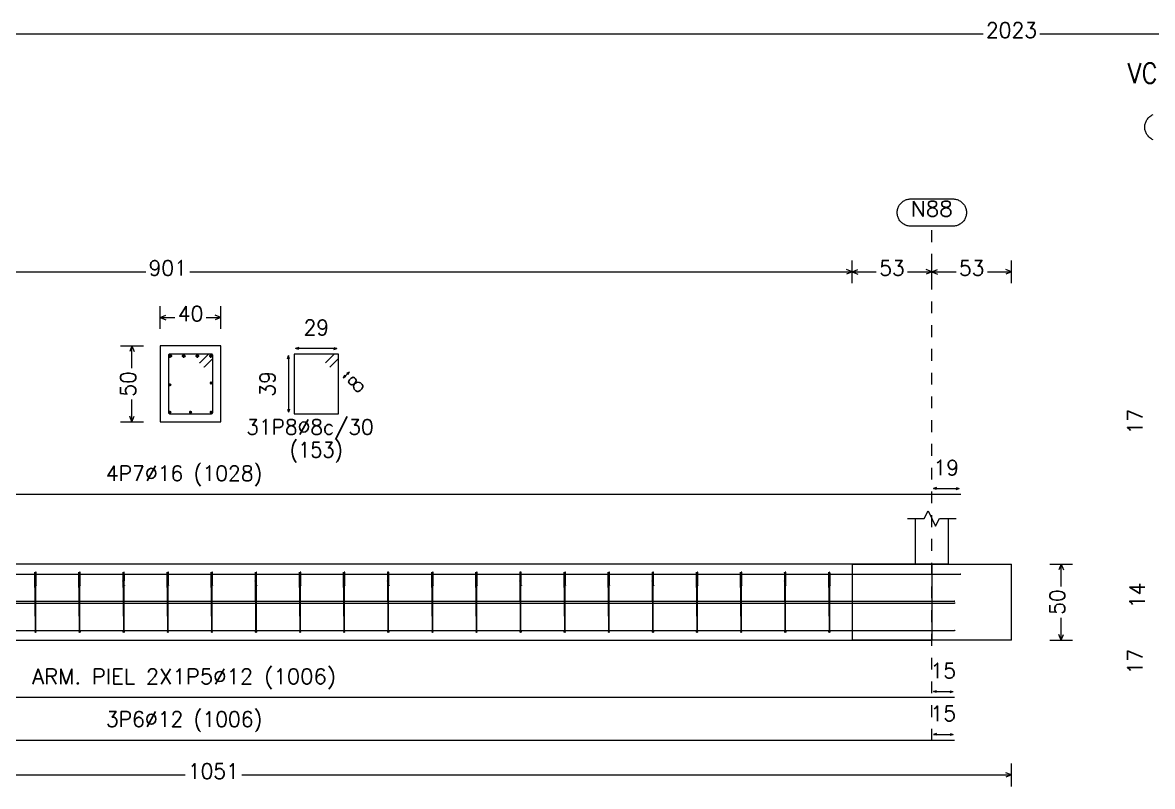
# Model space of a CAD drawing. Header units: inches. Extents: x 72863 to 72995, y 49095 to 49225.
# Drawn here: x 72915.75 to 72925.27, y 49144.44 to 49150.87 of the extents above; entities that cross this region are included whole.
import ezdxf
from ezdxf.enums import TextEntityAlignment as Align

# ---------------------------------------------------------------- set-up
doc = ezdxf.new("R2010")
doc.units = ezdxf.units.IN
doc.linetypes.add('CYPE_PUNTO', pattern=[0.075, 0, -0.075])
for name, color, linetype, lineweight in [('CIM_COTAS', 2, 'Continuous', 9), ('CIM_DIB_ARMADOS', 4, 'Continuous', 9), ('CIM_GEOMETRIA', 2, 'Continuous', 9), ('CIM_REFEREN', 2, 'Continuous', 9), ('CIM_TXT_ARMADOS', 3, 'Continuous', 9)]:
    doc.layers.add(name, color=color, linetype=linetype, lineweight=lineweight)
doc.styles.add('CYPETXT', font='romans__.ttf', dxfattribs={"height": 0.2})

msp = doc.modelspace()

# ---------------------------------------------------------------- hatches: boundary and pattern name
at = {"layer": 'CIM_DIB_ARMADOS'}
h = msp.add_hatch(color=256, dxfattribs=at)
edge = h.paths.add_edge_path()
edge.add_arc((72917.2439, 49148.0092), 0.00102, 0, 360)
h = msp.add_hatch(color=256, dxfattribs=at)
edge = h.paths.add_edge_path()
edge.add_arc((72917.281, 49147.9721), 0.00102, 0, 360)
h = msp.add_hatch(color=256, dxfattribs=at)
edge = h.paths.add_edge_path()
edge.add_arc((72915.8542, 49146.1717), 0.00102, 0, 360)
h = msp.add_hatch(color=256, dxfattribs=at)
edge = h.paths.add_edge_path()
edge.add_arc((72916.2257, 49146.1717), 0.00102, 0, 360)
h = msp.add_hatch(color=256, dxfattribs=at)
edge = h.paths.add_edge_path()
edge.add_arc((72916.5972, 49146.1717), 0.00102, 0, 360)
h = msp.add_hatch(color=256, dxfattribs=at)
edge = h.paths.add_edge_path()
edge.add_arc((72916.9686, 49146.1717), 0.00102, 0, 360)
h = msp.add_hatch(color=256, dxfattribs=at)
edge = h.paths.add_edge_path()
edge.add_arc((72917.3401, 49146.1717), 0.00102, 0, 360)
h = msp.add_hatch(color=256, dxfattribs=at)
edge = h.paths.add_edge_path()
edge.add_arc((72917.7116, 49146.1717), 0.00102, 0, 360)
h = msp.add_hatch(color=256, dxfattribs=at)
edge = h.paths.add_edge_path()
edge.add_arc((72918.0831, 49146.1717), 0.00102, 0, 360)
h = msp.add_hatch(color=256, dxfattribs=at)
edge = h.paths.add_edge_path()
edge.add_arc((72918.4546, 49146.1717), 0.00102, 0, 360)
h = msp.add_hatch(color=256, dxfattribs=at)
edge = h.paths.add_edge_path()
edge.add_arc((72918.8261, 49146.1717), 0.00102, 0, 360)
h = msp.add_hatch(color=256, dxfattribs=at)
edge = h.paths.add_edge_path()
edge.add_arc((72919.1976, 49146.1717), 0.00102, 0, 360)
h = msp.add_hatch(color=256, dxfattribs=at)
edge = h.paths.add_edge_path()
edge.add_arc((72919.5691, 49146.1717), 0.00102, 0, 360)
h = msp.add_hatch(color=256, dxfattribs=at)
edge = h.paths.add_edge_path()
edge.add_arc((72919.9406, 49146.1717), 0.00102, 0, 360)
h = msp.add_hatch(color=256, dxfattribs=at)
edge = h.paths.add_edge_path()
edge.add_arc((72920.312, 49146.1717), 0.00102, 0, 360)
h = msp.add_hatch(color=256, dxfattribs=at)
edge = h.paths.add_edge_path()
edge.add_arc((72920.6835, 49146.1717), 0.00102, 0, 360)
h = msp.add_hatch(color=256, dxfattribs=at)
edge = h.paths.add_edge_path()
edge.add_arc((72921.055, 49146.1717), 0.00102, 0, 360)
h = msp.add_hatch(color=256, dxfattribs=at)
edge = h.paths.add_edge_path()
edge.add_arc((72921.4265, 49146.1717), 0.00102, 0, 360)
h = msp.add_hatch(color=256, dxfattribs=at)
edge = h.paths.add_edge_path()
edge.add_arc((72921.798, 49146.1717), 0.00102, 0, 360)
h = msp.add_hatch(color=256, dxfattribs=at)
edge = h.paths.add_edge_path()
edge.add_arc((72922.1695, 49146.1717), 0.00102, 0, 360)
h = msp.add_hatch(color=256, dxfattribs=at)
edge = h.paths.add_edge_path()
edge.add_arc((72922.541, 49146.1717), 0.00102, 0, 360)
h = msp.add_hatch(color=256, dxfattribs=at)
edge = h.paths.add_edge_path()
edge.add_arc((72923.6529, 49146.2288), 0.00102, 0, 360)
h = msp.add_hatch(color=256, dxfattribs=at)
edge = h.paths.add_edge_path()
edge.add_arc((72915.8653, 49146.1346), 0.00102, 0, 360)
h = msp.add_hatch(color=256, dxfattribs=at)
edge = h.paths.add_edge_path()
edge.add_arc((72916.2368, 49146.1346), 0.00102, 0, 360)
h = msp.add_hatch(color=256, dxfattribs=at)
edge = h.paths.add_edge_path()
edge.add_arc((72916.6083, 49146.1346), 0.00102, 0, 360)
h = msp.add_hatch(color=256, dxfattribs=at)
edge = h.paths.add_edge_path()
edge.add_arc((72916.9798, 49146.1346), 0.00102, 0, 360)
h = msp.add_hatch(color=256, dxfattribs=at)
edge = h.paths.add_edge_path()
edge.add_arc((72917.3513, 49146.1346), 0.00102, 0, 360)
h = msp.add_hatch(color=256, dxfattribs=at)
edge = h.paths.add_edge_path()
edge.add_arc((72917.7228, 49146.1346), 0.00102, 0, 360)
h = msp.add_hatch(color=256, dxfattribs=at)
edge = h.paths.add_edge_path()
edge.add_arc((72918.0942, 49146.1346), 0.00102, 0, 360)
h = msp.add_hatch(color=256, dxfattribs=at)
edge = h.paths.add_edge_path()
edge.add_arc((72918.4657, 49146.1346), 0.00102, 0, 360)
h = msp.add_hatch(color=256, dxfattribs=at)
edge = h.paths.add_edge_path()
edge.add_arc((72918.8372, 49146.1346), 0.00102, 0, 360)
h = msp.add_hatch(color=256, dxfattribs=at)
edge = h.paths.add_edge_path()
edge.add_arc((72919.2087, 49146.1346), 0.00102, 0, 360)
h = msp.add_hatch(color=256, dxfattribs=at)
edge = h.paths.add_edge_path()
edge.add_arc((72919.5802, 49146.1346), 0.00102, 0, 360)
h = msp.add_hatch(color=256, dxfattribs=at)
edge = h.paths.add_edge_path()
edge.add_arc((72919.9517, 49146.1346), 0.00102, 0, 360)
h = msp.add_hatch(color=256, dxfattribs=at)
edge = h.paths.add_edge_path()
edge.add_arc((72920.3232, 49146.1346), 0.00102, 0, 360)
h = msp.add_hatch(color=256, dxfattribs=at)
edge = h.paths.add_edge_path()
edge.add_arc((72920.6947, 49146.1346), 0.00102, 0, 360)
h = msp.add_hatch(color=256, dxfattribs=at)
edge = h.paths.add_edge_path()
edge.add_arc((72921.0662, 49146.1346), 0.00102, 0, 360)
h = msp.add_hatch(color=256, dxfattribs=at)
edge = h.paths.add_edge_path()
edge.add_arc((72921.4376, 49146.1346), 0.00102, 0, 360)
h = msp.add_hatch(color=256, dxfattribs=at)
edge = h.paths.add_edge_path()
edge.add_arc((72921.8091, 49146.1346), 0.00102, 0, 360)
h = msp.add_hatch(color=256, dxfattribs=at)
edge = h.paths.add_edge_path()
edge.add_arc((72922.1806, 49146.1346), 0.00102, 0, 360)
h = msp.add_hatch(color=256, dxfattribs=at)
edge = h.paths.add_edge_path()
edge.add_arc((72922.5521, 49146.1346), 0.00102, 0, 360)
h = msp.add_hatch(color=256, dxfattribs=at)
edge = h.paths.add_edge_path()
edge.add_arc((72923.6017, 49146.0009), 0.00102, 0, 360)
h = msp.add_hatch(color=256, dxfattribs=at)
edge = h.paths.add_edge_path()
edge.add_arc((72923.6017, 49145.9856), 0.00102, 0, 360)
h = msp.add_hatch(color=256, dxfattribs=at)
edge = h.paths.add_edge_path()
edge.add_arc((72923.6017, 49145.7552), 0.00102, 0, 360)

# ---------------------------------------------------------------- linework, layer by layer
at = {"layer": 'CIM_COTAS'}
for p, q in [((72911.1336, 49150.7773), (72923.8417, 49150.7773)), ((72924.3198, 49150.7773), (72937.028, 49150.7773)), ((72922.7377, 49148.6784), (72922.7377, 49148.8704)), ((72922.7377, 49148.6784), (72922.7377, 49148.8704)), ((72923.4097, 49148.6784), (72923.4097, 49148.8704)), ((72923.4097, 49148.6784), (72923.4097, 49148.8704)), ((72924.0817, 49148.6784), (72924.0817, 49148.8704)), ((72911.2113, 49148.7744), (72916.7892, 49148.7744)), ((72917.1598, 49148.7744), (72922.7377, 49148.7744)), ((72922.7377, 49148.7744), (72922.6897, 49148.7936)), ((72922.7377, 49148.7744), (72922.6897, 49148.7552)), ((72922.7377, 49148.7744), (72922.7857, 49148.7936)), ((72922.7377, 49148.7744), (72922.7857, 49148.7552)), ((72922.7377, 49148.7744), (72922.9422, 49148.7744)), ((72923.2052, 49148.7744), (72923.4097, 49148.7744)), ((72923.4097, 49148.7744), (72923.3617, 49148.7936)), ((72923.4097, 49148.7744), (72923.3617, 49148.7552)), ((72923.4097, 49148.7744), (72923.4577, 49148.7936)), ((72923.4097, 49148.7744), (72923.4577, 49148.7552)), ((72923.4097, 49148.7744), (72923.6142, 49148.7744)), ((72923.8772, 49148.7744), (72924.0817, 49148.7744)), ((72924.0817, 49148.7744), (72924.0337, 49148.7936)), ((72924.0817, 49148.7744), (72924.0337, 49148.7552)), ((72916.9105, 49148.2944), (72916.9105, 49148.4864)), ((72917.4225, 49148.2944), (72917.4225, 49148.4864)), ((72916.9105, 49148.3904), (72916.9585, 49148.4096)), ((72916.9105, 49148.3904), (72916.9585, 49148.3712)), ((72916.9105, 49148.3904), (72917.035, 49148.3904)), ((72917.298, 49148.3904), (72917.4225, 49148.3904)), ((72917.4225, 49148.3904), (72917.3745, 49148.4096)), ((72917.4225, 49148.3904), (72917.3745, 49148.3712)), ((72916.5769, 49148.1507), (72916.7689, 49148.1507)), ((72916.6729, 49148.1507), (72916.6537, 49148.1027)), ((72916.6729, 49148.1507), (72916.6921, 49148.1027)), ((72916.6729, 49147.9622), (72916.6729, 49148.1507)), ((72916.6729, 49147.5107), (72916.6729, 49147.6992)), ((72916.5769, 49147.5107), (72916.7689, 49147.5107)), ((72916.6729, 49147.5107), (72916.6537, 49147.5587)), ((72916.6729, 49147.5107), (72916.6921, 49147.5587)), ((72924.4024, 49146.3133), (72924.5944, 49146.3133)), ((72924.4984, 49146.3133), (72924.4792, 49146.2653)), ((72924.4984, 49146.3133), (72924.5176, 49146.2653)), ((72924.4984, 49146.1248), (72924.4984, 49146.3133)), ((72924.4984, 49145.6733), (72924.4984, 49145.8617)), ((72924.4984, 49145.6733), (72924.4792, 49145.7213)), ((72924.4984, 49145.6733), (72924.5176, 49145.7213)), ((72924.4024, 49145.6733), (72924.5944, 49145.6733)), ((72924.0817, 49144.5373), (72924.0337, 49144.5565)), ((72924.0817, 49144.4413), (72924.0817, 49144.6333)), ((72910.6353, 49144.5373), (72917.1195, 49144.5373)), ((72917.5976, 49144.5373), (72924.0817, 49144.5373)), ((72924.0817, 49144.5373), (72924.0337, 49144.5181))]:
    msp.add_line(p, q, dxfattribs=at)
at = {"layer": 'CIM_COTAS', "linetype": 'CYPE_PUNTO'}
msp.add_line((72923.4097, 49144.8253), (72923.4097, 49149.1584), dxfattribs=at)
at = {"layer": 'CIM_COTAS'}
msp.add_lwpolyline([(72925.2736, 49149.8867), (72925.2666, 49149.8899), (72925.2598, 49149.8936), (72925.2533, 49149.8978), (72925.2471, 49149.9023), (72925.2413, 49149.9073), (72925.2357, 49149.9126), (72925.2306, 49149.9184), (72925.2258, 49149.9244), (72925.2214, 49149.9307), (72925.2175, 49149.9374), (72925.214, 49149.9442), (72925.211, 49149.9513), (72925.2085, 49149.9586), (72925.2065, 49149.966), (72925.2049, 49149.9736), (72925.2039, 49149.9812), (72925.2034, 49149.9889), (72925.2034, 49149.9966), (72925.2039, 49150.0043), (72925.2049, 49150.0119), (72925.2065, 49150.0194), (72925.2085, 49150.0269), (72925.211, 49150.0341), (72925.214, 49150.0412), (72925.2175, 49150.0481), (72925.2214, 49150.0547), (72925.2258, 49150.0611), (72925.2306, 49150.0671), (72925.2357, 49150.0728), (72925.2413, 49150.0782), (72925.2471, 49150.0831), (72925.2533, 49150.0877), (72925.2598, 49150.0918), (72925.2666, 49150.0955), (72925.2736, 49150.0988)], dxfattribs=at)
msp.add_lwpolyline([(72923.5864, 49149.3888), (72923.5941, 49149.3885), (72923.6017, 49149.3877), (72923.6093, 49149.3865), (72923.6168, 49149.3847), (72923.6242, 49149.3824), (72923.6313, 49149.3796), (72923.6383, 49149.3764), (72923.6451, 49149.3727), (72923.6516, 49149.3686), (72923.6578, 49149.364), (72923.6636, 49149.359), (72923.6692, 49149.3537), (72923.6743, 49149.348), (72923.6791, 49149.3419), (72923.6835, 49149.3356), (72923.6874, 49149.3289), (72923.6909, 49149.3221), (72923.6939, 49149.315), (72923.6964, 49149.3077), (72923.6984, 49149.3003), (72923.7, 49149.2927), (72923.701, 49149.2851), (72923.7015, 49149.2774), (72923.7015, 49149.2697), (72923.701, 49149.262), (72923.7, 49149.2544), (72923.6984, 49149.2469), (72923.6964, 49149.2394), (72923.6939, 49149.2322), (72923.6909, 49149.2251), (72923.6874, 49149.2182), (72923.6835, 49149.2116), (72923.6791, 49149.2052), (72923.6743, 49149.1992), (72923.6692, 49149.1935), (72923.6636, 49149.1881), (72923.6578, 49149.1832), (72923.6516, 49149.1786), (72923.6451, 49149.1745), (72923.6383, 49149.1708), (72923.6313, 49149.1675), (72923.6242, 49149.1648), (72923.6168, 49149.1625), (72923.6093, 49149.1607), (72923.6017, 49149.1594), (72923.5941, 49149.1586), (72923.5864, 49149.1584), (72923.2331, 49149.1584), (72923.2254, 49149.1586), (72923.2177, 49149.1594), (72923.2101, 49149.1607), (72923.2027, 49149.1625), (72923.1953, 49149.1648), (72923.1881, 49149.1675), (72923.1811, 49149.1708), (72923.1744, 49149.1745), (72923.1679, 49149.1786), (72923.1617, 49149.1832), (72923.1558, 49149.1881), (72923.1503, 49149.1935), (72923.1451, 49149.1992), (72923.1403, 49149.2052), (72923.136, 49149.2116), (72923.1321, 49149.2182), (72923.1286, 49149.2251), (72923.1256, 49149.2322), (72923.1231, 49149.2394), (72923.121, 49149.2469), (72923.1195, 49149.2544), (72923.1185, 49149.262), (72923.118, 49149.2697), (72923.118, 49149.2774), (72923.1185, 49149.2851), (72923.1195, 49149.2927), (72923.121, 49149.3003), (72923.1231, 49149.3077), (72923.1256, 49149.315), (72923.1286, 49149.3221), (72923.1321, 49149.3289), (72923.136, 49149.3356), (72923.1403, 49149.3419), (72923.1451, 49149.348), (72923.1503, 49149.3537), (72923.1558, 49149.359), (72923.1617, 49149.364), (72923.1679, 49149.3686), (72923.1744, 49149.3727), (72923.1811, 49149.3764), (72923.1881, 49149.3796), (72923.1953, 49149.3824), (72923.2027, 49149.3847), (72923.2101, 49149.3865), (72923.2177, 49149.3877), (72923.2254, 49149.3885), (72923.2331, 49149.3888), (72923.5864, 49149.3888)], close=True, dxfattribs=at)
at = {"layer": 'CIM_DIB_ARMADOS'}
for p, q in [((72916.995, 49148.0509), (72916.995, 49148.0816)), ((72917.1094, 49148.0509), (72917.1094, 49148.0816)), ((72917.2237, 49148.0509), (72917.2237, 49148.0816)), ((72917.338, 49148.0509), (72917.338, 49148.0816)), ((72916.9796, 49148.0662), (72917.0104, 49148.0662)), ((72917.094, 49148.0662), (72917.1247, 49148.0662)), ((72917.2083, 49148.0662), (72917.2391, 49148.0662)), ((72917.3227, 49148.0662), (72917.3534, 49148.0662)), ((72916.9809, 49147.823), (72917.004, 49147.823)), ((72916.9924, 49147.8115), (72916.9924, 49147.8345)), ((72917.3291, 49147.8384), (72917.3521, 49147.8384)), ((72917.3406, 49147.8269), (72917.3406, 49147.8499)), ((72916.9809, 49147.5926), (72917.004, 49147.5926)), ((72916.9924, 49147.5811), (72916.9924, 49147.6041)), ((72917.155, 49147.5926), (72917.178, 49147.5926)), ((72917.1665, 49147.5811), (72917.1665, 49147.6041)), ((72917.3291, 49147.5926), (72917.3521, 49147.5926)), ((72917.3406, 49147.5811), (72917.3406, 49147.6041))]:
    msp.add_line(p, q, dxfattribs=at)
for points in [[(72917.281, 49147.9721), (72917.3504, 49148.0415), (72917.3526, 49148.0448), (72917.3534, 49148.0487), (72917.3534, 49148.0713), (72917.352, 49148.0765), (72917.3483, 49148.0802), (72917.3432, 49148.0816), (72916.9899, 49148.0816), (72916.9848, 49148.0802), (72916.981, 49148.0765), (72916.9796, 49148.0713), (72916.9796, 49147.5901), (72916.981, 49147.5849), (72916.9848, 49147.5812), (72916.9899, 49147.5798), (72917.3432, 49147.5798), (72917.3483, 49147.5812), (72917.352, 49147.5849), (72917.3534, 49147.5901), (72917.3534, 49148.0713), (72917.352, 49148.0765), (72917.3483, 49148.0802), (72917.3432, 49148.0816), (72917.3205, 49148.0816), (72917.3166, 49148.0808), (72917.3133, 49148.0786), (72917.2439, 49148.0092)], [(72918.3399, 49147.9721), (72918.4123, 49148.0445), (72918.4123, 49148.0816), (72918.0385, 49148.0816), (72918.0385, 49147.5798), (72918.4123, 49147.5798), (72918.4123, 49148.0816), (72918.3752, 49148.0816), (72918.3028, 49148.0092)], [(72910.7096, 49146.6864), (72910.7096, 49146.9014), (72910.9233, 49146.9014), (72923.4097, 49146.9014), (72923.6529, 49146.9014)], [(72910.7096, 49146.0137), (72910.7096, 49146.2134), (72910.7116, 49146.2211), (72910.7172, 49146.2267), (72910.7249, 49146.2288), (72910.9233, 49146.2288), (72923.4097, 49146.2288), (72923.6529, 49146.2288)], [(72915.8653, 49146.1346), (72915.8655, 49146.204), (72915.8655, 49146.2073), (72915.8655, 49146.2113), (72915.8653, 49146.2339), (72915.8652, 49146.239), (72915.8651, 49146.2428), (72915.865, 49146.2441), (72915.8602, 49146.2441), (72915.8601, 49146.2428), (72915.8601, 49146.239), (72915.8601, 49146.2339), (72915.8601, 49145.7526), (72915.8601, 49145.7475), (72915.8601, 49145.7437), (72915.8601, 49145.7424), (72915.86, 49145.7437), (72915.86, 49145.7475), (72915.86, 49145.7526), (72915.855, 49146.2339), (72915.855, 49146.239), (72915.8549, 49146.2428), (72915.8548, 49146.2441), (72915.8545, 49146.2441), (72915.8544, 49146.2434), (72915.8544, 49146.2411), (72915.8542, 49146.1717)], [(72916.2368, 49146.1346), (72916.237, 49146.204), (72916.237, 49146.2073), (72916.237, 49146.2113), (72916.2368, 49146.2339), (72916.2367, 49146.239), (72916.2366, 49146.2428), (72916.2365, 49146.2441), (72916.2317, 49146.2441), (72916.2316, 49146.2428), (72916.2316, 49146.239), (72916.2315, 49146.2339), (72916.2315, 49145.7526), (72916.2315, 49145.7475), (72916.2315, 49145.7437), (72916.2315, 49145.7424), (72916.2315, 49145.7437), (72916.2315, 49145.7475), (72916.2314, 49145.7526), (72916.2265, 49146.2339), (72916.2265, 49146.239), (72916.2264, 49146.2428), (72916.2263, 49146.2441), (72916.226, 49146.2441), (72916.2259, 49146.2434), (72916.2259, 49146.2411), (72916.2257, 49146.1717)], [(72916.6083, 49146.1346), (72916.6085, 49146.204), (72916.6085, 49146.2073), (72916.6085, 49146.2113), (72916.6083, 49146.2339), (72916.6082, 49146.239), (72916.6081, 49146.2428), (72916.608, 49146.2441), (72916.6032, 49146.2441), (72916.6031, 49146.2428), (72916.6031, 49146.239), (72916.603, 49146.2339), (72916.603, 49145.7526), (72916.603, 49145.7475), (72916.603, 49145.7437), (72916.603, 49145.7424), (72916.603, 49145.7437), (72916.603, 49145.7475), (72916.6029, 49145.7526), (72916.598, 49146.2339), (72916.598, 49146.239), (72916.5979, 49146.2428), (72916.5978, 49146.2441), (72916.5975, 49146.2441), (72916.5974, 49146.2434), (72916.5974, 49146.2411), (72916.5972, 49146.1717)], [(72916.9798, 49146.1346), (72916.98, 49146.204), (72916.98, 49146.2073), (72916.98, 49146.2113), (72916.9798, 49146.2339), (72916.9797, 49146.239), (72916.9796, 49146.2428), (72916.9795, 49146.2441), (72916.9747, 49146.2441), (72916.9746, 49146.2428), (72916.9745, 49146.239), (72916.9745, 49146.2339), (72916.9745, 49145.7526), (72916.9745, 49145.7475), (72916.9745, 49145.7437), (72916.9745, 49145.7424), (72916.9745, 49145.7437), (72916.9745, 49145.7475), (72916.9744, 49145.7526), (72916.9695, 49146.2339), (72916.9694, 49146.239), (72916.9694, 49146.2428), (72916.9693, 49146.2441), (72916.969, 49146.2441), (72916.9689, 49146.2434), (72916.9689, 49146.2411), (72916.9686, 49146.1717)], [(72917.3513, 49146.1346), (72917.3515, 49146.204), (72917.3515, 49146.2073), (72917.3515, 49146.2113), (72917.3512, 49146.2339), (72917.3512, 49146.239), (72917.3511, 49146.2428), (72917.351, 49146.2441), (72917.3462, 49146.2441), (72917.3461, 49146.2428), (72917.346, 49146.239), (72917.346, 49146.2339), (72917.346, 49145.7526), (72917.346, 49145.7475), (72917.346, 49145.7437), (72917.346, 49145.7424), (72917.346, 49145.7437), (72917.346, 49145.7475), (72917.3459, 49145.7526), (72917.341, 49146.2339), (72917.3409, 49146.239), (72917.3408, 49146.2428), (72917.3408, 49146.2441), (72917.3404, 49146.2441), (72917.3404, 49146.2434), (72917.3404, 49146.2411), (72917.3401, 49146.1717)], [(72917.7228, 49146.1346), (72917.723, 49146.204), (72917.723, 49146.2073), (72917.723, 49146.2113), (72917.7227, 49146.2339), (72917.7227, 49146.239), (72917.7226, 49146.2428), (72917.7225, 49146.2441), (72917.7176, 49146.2441), (72917.7176, 49146.2428), (72917.7175, 49146.239), (72917.7175, 49146.2339), (72917.7175, 49145.7526), (72917.7175, 49145.7475), (72917.7175, 49145.7437), (72917.7175, 49145.7424), (72917.7175, 49145.7437), (72917.7175, 49145.7475), (72917.7174, 49145.7526), (72917.7125, 49146.2339), (72917.7124, 49146.239), (72917.7123, 49146.2428), (72917.7122, 49146.2441), (72917.7119, 49146.2441), (72917.7119, 49146.2434), (72917.7119, 49146.2411), (72917.7116, 49146.1717)], [(72918.0942, 49146.1346), (72918.0945, 49146.204), (72918.0945, 49146.2073), (72918.0944, 49146.2113), (72918.0942, 49146.2339), (72918.0941, 49146.239), (72918.0941, 49146.2428), (72918.094, 49146.2441), (72918.0891, 49146.2441), (72918.0891, 49146.2428), (72918.089, 49146.239), (72918.089, 49146.2339), (72918.089, 49145.7526), (72918.089, 49145.7475), (72918.089, 49145.7437), (72918.089, 49145.7424), (72918.089, 49145.7437), (72918.0889, 49145.7475), (72918.0889, 49145.7526), (72918.084, 49146.2339), (72918.0839, 49146.239), (72918.0838, 49146.2428), (72918.0837, 49146.2441), (72918.0834, 49146.2441), (72918.0834, 49146.2434), (72918.0834, 49146.2411), (72918.0831, 49146.1717)], [(72918.4657, 49146.1346), (72918.466, 49146.204), (72918.466, 49146.2073), (72918.4659, 49146.2113), (72918.4657, 49146.2339), (72918.4656, 49146.239), (72918.4655, 49146.2428), (72918.4655, 49146.2441), (72918.4606, 49146.2441), (72918.4606, 49146.2428), (72918.4605, 49146.239), (72918.4605, 49146.2339), (72918.4605, 49145.7526), (72918.4605, 49145.7475), (72918.4605, 49145.7437), (72918.4605, 49145.7424), (72918.4605, 49145.7437), (72918.4604, 49145.7475), (72918.4604, 49145.7526), (72918.4555, 49146.2339), (72918.4554, 49146.239), (72918.4553, 49146.2428), (72918.4552, 49146.2441), (72918.4549, 49146.2441), (72918.4549, 49146.2434), (72918.4548, 49146.2411), (72918.4546, 49146.1717)], [(72918.8372, 49146.1346), (72918.8375, 49146.204), (72918.8375, 49146.2073), (72918.8374, 49146.2113), (72918.8372, 49146.2339), (72918.8371, 49146.239), (72918.837, 49146.2428), (72918.837, 49146.2441), (72918.8321, 49146.2441), (72918.832, 49146.2428), (72918.832, 49146.239), (72918.832, 49146.2339), (72918.832, 49145.7526), (72918.832, 49145.7475), (72918.832, 49145.7437), (72918.832, 49145.7424), (72918.832, 49145.7437), (72918.8319, 49145.7475), (72918.8319, 49145.7526), (72918.827, 49146.2339), (72918.8269, 49146.239), (72918.8268, 49146.2428), (72918.8267, 49146.2441), (72918.8264, 49146.2441), (72918.8264, 49146.2434), (72918.8263, 49146.2411), (72918.8261, 49146.1717)], [(72919.2087, 49146.1346), (72919.2089, 49146.204), (72919.2089, 49146.2073), (72919.2089, 49146.2113), (72919.2087, 49146.2339), (72919.2086, 49146.239), (72919.2085, 49146.2428), (72919.2084, 49146.2441), (72919.2036, 49146.2441), (72919.2035, 49146.2428), (72919.2035, 49146.239), (72919.2035, 49146.2339), (72919.2035, 49145.7526), (72919.2035, 49145.7475), (72919.2035, 49145.7437), (72919.2035, 49145.7424), (72919.2034, 49145.7437), (72919.2034, 49145.7475), (72919.2034, 49145.7526), (72919.1984, 49146.2339), (72919.1984, 49146.239), (72919.1983, 49146.2428), (72919.1982, 49146.2441), (72919.1979, 49146.2441), (72919.1978, 49146.2434), (72919.1978, 49146.2411), (72919.1976, 49146.1717)], [(72919.5802, 49146.1346), (72919.5804, 49146.204), (72919.5804, 49146.2073), (72919.5804, 49146.2113), (72919.5802, 49146.2339), (72919.5801, 49146.239), (72919.58, 49146.2428), (72919.5799, 49146.2441), (72919.5751, 49146.2441), (72919.575, 49146.2428), (72919.575, 49146.239), (72919.575, 49146.2339), (72919.575, 49145.7526), (72919.575, 49145.7475), (72919.575, 49145.7437), (72919.575, 49145.7424), (72919.5749, 49145.7437), (72919.5749, 49145.7475), (72919.5748, 49145.7526), (72919.5699, 49146.2339), (72919.5699, 49146.239), (72919.5698, 49146.2428), (72919.5697, 49146.2441), (72919.5694, 49146.2441), (72919.5693, 49146.2434), (72919.5693, 49146.2411), (72919.5691, 49146.1717)], [(72919.9517, 49146.1346), (72919.9519, 49146.204), (72919.9519, 49146.2073), (72919.9519, 49146.2113), (72919.9517, 49146.2339), (72919.9516, 49146.239), (72919.9515, 49146.2428), (72919.9514, 49146.2441), (72919.9466, 49146.2441), (72919.9465, 49146.2428), (72919.9465, 49146.239), (72919.9464, 49146.2339), (72919.9464, 49145.7526), (72919.9464, 49145.7475), (72919.9464, 49145.7437), (72919.9464, 49145.7424), (72919.9464, 49145.7437), (72919.9464, 49145.7475), (72919.9463, 49145.7526), (72919.9414, 49146.2339), (72919.9414, 49146.239), (72919.9413, 49146.2428), (72919.9412, 49146.2441), (72919.9409, 49146.2441), (72919.9408, 49146.2434), (72919.9408, 49146.2411), (72919.9406, 49146.1717)], [(72920.3232, 49146.1346), (72920.3234, 49146.204), (72920.3234, 49146.2073), (72920.3234, 49146.2113), (72920.3232, 49146.2339), (72920.3231, 49146.239), (72920.323, 49146.2428), (72920.3229, 49146.2441), (72920.3181, 49146.2441), (72920.318, 49146.2428), (72920.3179, 49146.239), (72920.3179, 49146.2339), (72920.3179, 49145.7526), (72920.3179, 49145.7475), (72920.3179, 49145.7437), (72920.3179, 49145.7424), (72920.3179, 49145.7437), (72920.3179, 49145.7475), (72920.3178, 49145.7526), (72920.3129, 49146.2339), (72920.3128, 49146.239), (72920.3128, 49146.2428), (72920.3127, 49146.2441), (72920.3124, 49146.2441), (72920.3123, 49146.2434), (72920.3123, 49146.2411), (72920.312, 49146.1717)], [(72920.6947, 49146.1346), (72920.6949, 49146.204), (72920.6949, 49146.2073), (72920.6949, 49146.2113), (72920.6946, 49146.2339), (72920.6946, 49146.239), (72920.6945, 49146.2428), (72920.6944, 49146.2441), (72920.6896, 49146.2441), (72920.6895, 49146.2428), (72920.6894, 49146.239), (72920.6894, 49146.2339), (72920.6894, 49145.7526), (72920.6894, 49145.7475), (72920.6894, 49145.7437), (72920.6894, 49145.7424), (72920.6894, 49145.7437), (72920.6894, 49145.7475), (72920.6893, 49145.7526), (72920.6844, 49146.2339), (72920.6843, 49146.239), (72920.6842, 49146.2428), (72920.6842, 49146.2441), (72920.6838, 49146.2441), (72920.6838, 49146.2434), (72920.6838, 49146.2411), (72920.6835, 49146.1717)], [(72921.0662, 49146.1346), (72921.0664, 49146.204), (72921.0664, 49146.2073), (72921.0664, 49146.2113), (72921.0661, 49146.2339), (72921.0661, 49146.239), (72921.066, 49146.2428), (72921.0659, 49146.2441), (72921.061, 49146.2441), (72921.061, 49146.2428), (72921.0609, 49146.239), (72921.0609, 49146.2339), (72921.0609, 49145.7526), (72921.0609, 49145.7475), (72921.0609, 49145.7437), (72921.0609, 49145.7424), (72921.0609, 49145.7437), (72921.0609, 49145.7475), (72921.0608, 49145.7526), (72921.0559, 49146.2339), (72921.0558, 49146.239), (72921.0557, 49146.2428), (72921.0556, 49146.2441), (72921.0553, 49146.2441), (72921.0553, 49146.2434), (72921.0553, 49146.2411), (72921.055, 49146.1717)], [(72921.4376, 49146.1346), (72921.4379, 49146.204), (72921.4379, 49146.2073), (72921.4379, 49146.2113), (72921.4376, 49146.2339), (72921.4375, 49146.239), (72921.4375, 49146.2428), (72921.4374, 49146.2441), (72921.4325, 49146.2441), (72921.4325, 49146.2428), (72921.4324, 49146.239), (72921.4324, 49146.2339), (72921.4324, 49145.7526), (72921.4324, 49145.7475), (72921.4324, 49145.7437), (72921.4324, 49145.7424), (72921.4324, 49145.7437), (72921.4323, 49145.7475), (72921.4323, 49145.7526), (72921.4274, 49146.2339), (72921.4273, 49146.239), (72921.4272, 49146.2428), (72921.4271, 49146.2441), (72921.4268, 49146.2441), (72921.4268, 49146.2434), (72921.4268, 49146.2411), (72921.4265, 49146.1717)], [(72921.8091, 49146.1346), (72921.8094, 49146.204), (72921.8094, 49146.2073), (72921.8093, 49146.2113), (72921.8091, 49146.2339), (72921.809, 49146.239), (72921.8089, 49146.2428), (72921.8089, 49146.2441), (72921.804, 49146.2441), (72921.804, 49146.2428), (72921.8039, 49146.239), (72921.8039, 49146.2339), (72921.8039, 49145.7526), (72921.8039, 49145.7475), (72921.8039, 49145.7437), (72921.8039, 49145.7424), (72921.8039, 49145.7437), (72921.8038, 49145.7475), (72921.8038, 49145.7526), (72921.7989, 49146.2339), (72921.7988, 49146.239), (72921.7987, 49146.2428), (72921.7986, 49146.2441), (72921.7983, 49146.2441), (72921.7983, 49146.2434), (72921.7982, 49146.2411), (72921.798, 49146.1717)], [(72922.1806, 49146.1346), (72922.1809, 49146.204), (72922.1809, 49146.2073), (72922.1808, 49146.2113), (72922.1806, 49146.2339), (72922.1805, 49146.239), (72922.1804, 49146.2428), (72922.1804, 49146.2441), (72922.1755, 49146.2441), (72922.1754, 49146.2428), (72922.1754, 49146.239), (72922.1754, 49146.2339), (72922.1754, 49145.7526), (72922.1754, 49145.7475), (72922.1754, 49145.7437), (72922.1754, 49145.7424), (72922.1754, 49145.7437), (72922.1753, 49145.7475), (72922.1753, 49145.7526), (72922.1704, 49146.2339), (72922.1703, 49146.239), (72922.1702, 49146.2428), (72922.1701, 49146.2441), (72922.1698, 49146.2441), (72922.1698, 49146.2434), (72922.1697, 49146.2411), (72922.1695, 49146.1717)], [(72922.5521, 49146.1346), (72922.5524, 49146.204), (72922.5523, 49146.2073), (72922.5523, 49146.2113), (72922.5521, 49146.2339), (72922.552, 49146.239), (72922.5519, 49146.2428), (72922.5518, 49146.2441), (72922.547, 49146.2441), (72922.5469, 49146.2428), (72922.5469, 49146.239), (72922.5469, 49146.2339), (72922.5469, 49145.7526), (72922.5469, 49145.7475), (72922.5469, 49145.7437), (72922.5469, 49145.7424), (72922.5468, 49145.7437), (72922.5468, 49145.7475), (72922.5468, 49145.7526), (72922.5418, 49146.2339), (72922.5418, 49146.239), (72922.5417, 49146.2428), (72922.5416, 49146.2441), (72922.5413, 49146.2441), (72922.5412, 49146.2434), (72922.5412, 49146.2411), (72922.541, 49146.1717)], [(72910.7313, 49146.0009), (72910.9233, 49146.0009), (72923.4097, 49146.0009), (72923.6017, 49146.0009)], [(72910.7313, 49145.9856), (72910.9233, 49145.9856), (72923.4097, 49145.9856), (72923.6017, 49145.9856)], [(72910.7313, 49145.7552), (72910.9233, 49145.7552), (72923.4097, 49145.7552), (72923.6017, 49145.7552)], [(72910.7313, 49145.1913), (72910.9233, 49145.1913), (72923.4097, 49145.1913), (72923.6017, 49145.1913)], [(72910.7313, 49144.8317), (72910.9233, 49144.8317), (72923.4097, 49144.8317), (72923.6017, 49144.8317)]]:
    msp.add_lwpolyline(points, dxfattribs=at)
for centre, radius in [((72916.995, 49148.0662), 0.0102), ((72917.1094, 49148.0662), 0.0102), ((72917.2237, 49148.0662), 0.0102), ((72917.338, 49148.0662), 0.0102), ((72917.2439, 49148.0092), 0.00102), ((72917.281, 49147.9721), 0.00102), ((72916.9924, 49147.823), 0.00768), ((72917.3406, 49147.8384), 0.00768), ((72916.9924, 49147.5926), 0.00768), ((72917.1665, 49147.5926), 0.00768), ((72917.3406, 49147.5926), 0.00768), ((72915.8542, 49146.1717), 0.00102), ((72916.2257, 49146.1717), 0.00102), ((72916.5972, 49146.1717), 0.00102), ((72916.9686, 49146.1717), 0.00102), ((72917.3401, 49146.1717), 0.00102), ((72917.7116, 49146.1717), 0.00102), ((72918.0831, 49146.1717), 0.00102), ((72918.4546, 49146.1717), 0.00102), ((72918.8261, 49146.1717), 0.00102), ((72919.1976, 49146.1717), 0.00102), ((72919.5691, 49146.1717), 0.00102), ((72919.9406, 49146.1717), 0.00102), ((72920.312, 49146.1717), 0.00102), ((72920.6835, 49146.1717), 0.00102), ((72921.055, 49146.1717), 0.00102), ((72921.4265, 49146.1717), 0.00102), ((72921.798, 49146.1717), 0.00102), ((72922.1695, 49146.1717), 0.00102), ((72922.541, 49146.1717), 0.00102), ((72923.6529, 49146.2288), 0.00102), ((72915.8653, 49146.1346), 0.00102), ((72916.2368, 49146.1346), 0.00102), ((72916.6083, 49146.1346), 0.00102), ((72916.9798, 49146.1346), 0.00102), ((72917.3513, 49146.1346), 0.00102), ((72917.7228, 49146.1346), 0.00102), ((72918.0942, 49146.1346), 0.00102), ((72918.4657, 49146.1346), 0.00102), ((72918.8372, 49146.1346), 0.00102), ((72919.2087, 49146.1346), 0.00102), ((72919.5802, 49146.1346), 0.00102), ((72919.9517, 49146.1346), 0.00102), ((72920.3232, 49146.1346), 0.00102), ((72920.6947, 49146.1346), 0.00102), ((72921.0662, 49146.1346), 0.00102), ((72921.4376, 49146.1346), 0.00102), ((72921.8091, 49146.1346), 0.00102), ((72922.1806, 49146.1346), 0.00102), ((72922.5521, 49146.1346), 0.00102), ((72923.6017, 49146.0009), 0.00102), ((72923.6017, 49145.9856), 0.00102), ((72915.8601, 49145.7424), 0.00512), ((72916.2315, 49145.7424), 0.00512), ((72916.603, 49145.7424), 0.00512), ((72916.9745, 49145.7424), 0.00512), ((72917.346, 49145.7424), 0.00512), ((72917.7175, 49145.7424), 0.00512), ((72918.089, 49145.7424), 0.00512), ((72918.4605, 49145.7424), 0.00512), ((72918.832, 49145.7424), 0.00512), ((72919.2035, 49145.7424), 0.00512), ((72919.575, 49145.7424), 0.00512), ((72919.9464, 49145.7424), 0.00512), ((72920.3179, 49145.7424), 0.00512), ((72920.6894, 49145.7424), 0.00512), ((72921.0609, 49145.7424), 0.00512), ((72921.4324, 49145.7424), 0.00512), ((72921.8039, 49145.7424), 0.00512), ((72922.1754, 49145.7424), 0.00512), ((72922.5469, 49145.7424), 0.00512), ((72923.6017, 49145.7552), 0.00102)]:
    msp.add_circle(centre, radius, dxfattribs=at)
at = {"layer": 'CIM_GEOMETRIA'}
for p, q in [((72923.2689, 49146.6973), (72923.2689, 49146.3133)), ((72923.5505, 49146.3133), (72923.5505, 49146.6973)), ((72923.4097, 49146.3133), (72910.9233, 49146.3133)), ((72922.7377, 49146.3133), (72924.0817, 49146.3133)), ((72922.7377, 49146.3133), (72922.7377, 49145.6733)), ((72923.5505, 49146.3133), (72923.2689, 49146.3133)), ((72923.4097, 49146.3133), (72923.4097, 49145.6733)), ((72924.0817, 49145.6733), (72924.0817, 49146.3133)), ((72910.9233, 49145.6733), (72923.4097, 49145.6733)), ((72924.0817, 49145.6733), (72922.7377, 49145.6733))]:
    msp.add_line(p, q, dxfattribs=at)
msp.add_lwpolyline([(72916.9105, 49148.1507), (72916.9105, 49147.5107), (72917.4225, 49147.5107), (72917.4225, 49148.1507), (72916.9105, 49148.1507)], close=True, dxfattribs=at)
msp.add_lwpolyline([(72923.2049, 49146.6973), (72923.3457, 49146.6973), (72923.3777, 49146.7613), (72923.4417, 49146.6333), (72923.4737, 49146.6973), (72923.6145, 49146.6973)], dxfattribs=at)
at = {"layer": 'CIM_TXT_ARMADOS'}
for p, q in [((72917.9825, 49148.043), (72917.9905, 49148.0686)), ((72917.9985, 49148.043), (72917.9905, 49148.0686)), ((72917.9905, 49148.0686), (72917.9905, 49147.5927)), ((72918.0771, 49148.1376), (72918.0515, 49148.1296)), ((72918.0771, 49148.1216), (72918.0515, 49148.1296)), ((72918.3994, 49148.1296), (72918.0515, 49148.1296)), ((72918.3738, 49148.1376), (72918.3994, 49148.1296)), ((72918.3738, 49148.1216), (72918.3994, 49148.1296)), ((72918.4508, 49147.8794), (72918.505, 49147.9335)), ((72918.4633, 49147.9031), (72918.4508, 49147.8794)), ((72918.4746, 49147.8918), (72918.4508, 49147.8794)), ((72918.4812, 49147.9211), (72918.505, 49147.9335)), ((72918.4925, 49147.9097), (72918.505, 49147.9335)), ((72917.9825, 49147.6183), (72917.9905, 49147.5927)), ((72917.9985, 49147.6183), (72917.9905, 49147.5927)), ((72923.4483, 49146.9574), (72923.4227, 49146.9494)), ((72923.4483, 49146.9414), (72923.4227, 49146.9494)), ((72923.4227, 49146.9494), (72923.64, 49146.9494)), ((72923.6144, 49146.9574), (72923.64, 49146.9494)), ((72923.6144, 49146.9414), (72923.64, 49146.9494)), ((72923.4483, 49145.2473), (72923.4227, 49145.2393)), ((72923.4483, 49145.2313), (72923.4227, 49145.2393)), ((72923.4227, 49145.2393), (72923.5888, 49145.2393)), ((72923.5632, 49145.2473), (72923.5888, 49145.2393)), ((72923.5632, 49145.2313), (72923.5888, 49145.2393)), ((72923.4483, 49144.8877), (72923.4227, 49144.8797)), ((72923.4483, 49144.8717), (72923.4227, 49144.8797)), ((72923.4227, 49144.8797), (72923.5888, 49144.8797)), ((72923.5632, 49144.8877), (72923.5888, 49144.8797)), ((72923.5632, 49144.8717), (72923.5888, 49144.8797))]:
    msp.add_line(p, q, dxfattribs=at)

# ---------------------------------------------------------------- texts
at = {"layer": 'CIM_COTAS', "style": 'CYPETXT'}
for s, width, p, p2 in [('2023', 0.872087, (72923.8657, 49150.7453), (72924.2958, 49150.7453)), ('N88', 0.924861, (72923.2331, 49149.2416), (72923.5864, 49149.2416)), ('901', 0.872087, (72916.8132, 49148.7424), (72917.1358, 49148.7424)), ('53', 0.872087, (72922.9662, 49148.7424), (72923.1812, 49148.7424)), ('53', 0.872087, (72923.6382, 49148.7424), (72923.8532, 49148.7424)), ('40', 0.872087, (72917.059, 49148.3584), (72917.274, 49148.3584)), ('1051', 0.872087, (72917.1435, 49144.5053), (72917.5736, 49144.5053))]:
    msp.add_text(s, height=0.128, dxfattribs=dict(at, width=width)).set_placement(p, p2, align=Align.FIT)
at = {"layer": 'CIM_COTAS', "style": 'CYPETXT', "width": 0.872087}
for p, p2 in [((72916.7049, 49147.7232), (72916.7049, 49147.9382)), ((72924.5304, 49145.8857), (72924.5304, 49146.1008))]:
    msp.add_text('50', height=0.128, rotation=90, dxfattribs=at).set_placement(p, p2, align=Align.FIT)
at = {"layer": 'CIM_REFEREN', "style": 'CYPETXT', "width": 0.800983}
msp.add_text('VC.S-1 [N35-N82]', height=0.1664, dxfattribs=at).set_placement((72925.0574, 49150.3639), (72927.0742, 49150.3639), align=Align.FIT)
at = {"layer": 'CIM_TXT_ARMADOS', "style": 'CYPETXT'}
for s, width, p, p2 in [('29', 0.872087, (72918.1179, 49148.2416), (72918.3329, 49148.2416)), ('31P8%%c8c/30', 0.870411, (72917.635, 49147.4038), (72918.7083, 49147.4038)), ('(153)', 0.825691, (72918.0008, 49147.2118), (72918.45, 49147.2118)), ('4P7%%c16 (1028)', 0.858421, (72916.4532, 49147.0134), (72917.7723, 49147.0134)), ('19', 0.872087, (72923.4238, 49147.0614), (72923.6388, 49147.0614)), ('ARM. PIEL 2X1P5%%c12 (1006)', 0.885641, (72915.8331, 49145.3033), (72918.3924, 49145.3033)), ('15', 0.872087, (72923.3982, 49145.3513), (72923.6132, 49145.3513)), ('15', 0.872087, (72923.3982, 49144.9917), (72923.6132, 49144.9917)), ('3P6%%c12 (1006)', 0.858421, (72916.4532, 49144.9437), (72917.7723, 49144.9437))]:
    msp.add_text(s, height=0.128, dxfattribs=dict(at, width=width)).set_placement(p, p2, align=Align.FIT)
at = {"layer": 'CIM_TXT_ARMADOS', "style": 'CYPETXT', "width": 0.872087}
for s, rotation, p, p2 in [('39', 90, (72917.8785, 49147.7232), (72917.8785, 49147.9382)), ('8', 45.00124, (72918.5643, 49147.744), (72918.6404, 49147.82)), ('17', 90, (72925.1854, 49147.4055), (72925.1854, 49147.6206)), ('14', 90, (72925.2033, 49145.9418), (72925.2033, 49146.1569)), ('17', 90, (72925.1854, 49145.3844), (72925.1854, 49145.5994))]:
    msp.add_text(s, height=0.128, rotation=rotation, dxfattribs=at).set_placement(p, p2, align=Align.FIT)

doc.saveas('drawing.dxf')
